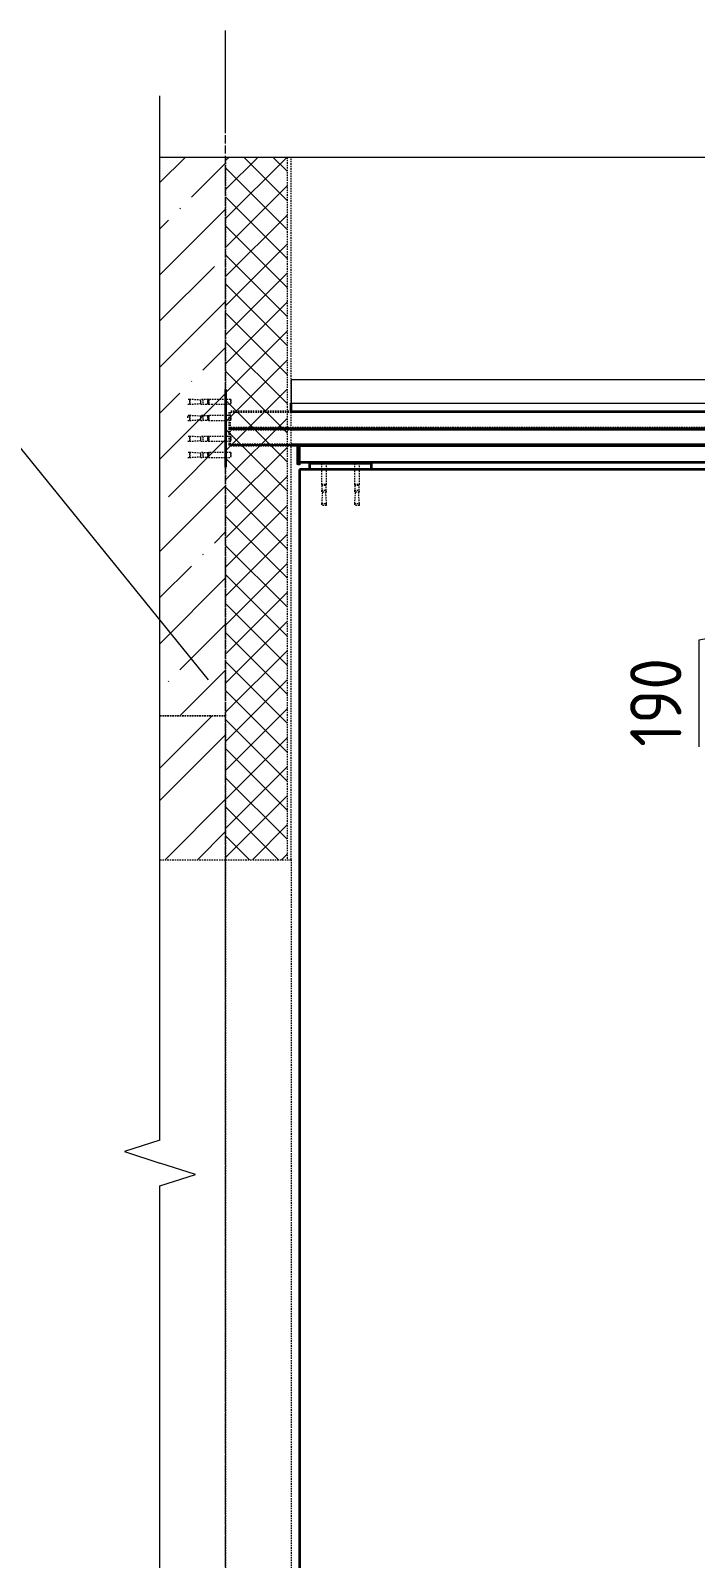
# Model space of a CAD drawing. Header units: millimetres. Extents: x 17301 to 64744, y -5326 to 7712.
# Drawn here: x 27049 to 28670, y -2351 to 1369 of the extents above; entities that cross this region are included whole.
import ezdxf

# ---------------------------------------------------------------- set-up
doc = ezdxf.new("R2010")
doc.units = ezdxf.units.MM
doc.linetypes.add('01 Штриховая _4 мм_', pattern=[6, 3.5, -2.5])
doc.linetypes.add('02 Штрихпунктирная _20 мм_', pattern=[25, 20, -2.5, 0, -2.5])
for name, color, linetype, lineweight in [('AA_Dim', 7, 'Continuous', 9), ('AA_Dim-50', 7, 'Continuous', 9), ('AA_Oformlenie', 7, 'Continuous', 9), ('AA_Vinoska', 7, 'Continuous', 9), ('AF_Balki', 7, 'Continuous', 20), ('AF_Okno', 7, 'Continuous', 20), ('AF_Pokritie', 7, 'Continuous', 9), ('AF_Stena', 7, 'Continuous', 60), ('AF_Stena_Опалубка', 253, 'Continuous', 20), ('AF_Stena_Опалубка_Существующая', 253, 'Continuous', 20), ('KR_Detal', 7, 'Continuous', 20), ('Оси', 7, 'Continuous', 9)]:
    doc.layers.add(name, color=color, linetype=linetype, lineweight=lineweight)
doc.styles.add('ISOCPEUR_2', font='isocpeur.TTF', dxfattribs={"width": 0.9, "height": 125})
doc.dimstyles.new('00_Точн_3_знака__прозр__1', dxfattribs={"dimscale": 304.8, "dimtxt": 125.344371, "dimasz": 0.278871, "dimexe": 0.246063, "dimexo": 0.164042, "dimgap": 0.016404, "dimtad": 1, "dimdec": 3, "dimrnd": 0.001, "dimdsep": 46, "dimtxsty": 'ISOCPEUR_2', "dimblk1": 'OBLIQUE', "dimblk2": 'OBLIQUE', "dimsah": 1, "dimcen": 0.09, "dimdle": 0.246063, "dimazin": 0, "dimtfac": 1, "dimtdec": 4, "dimtix": 1, "dimtmove": 1, "dimatfit": 3, "dimfxl": 1, "dimtvp": 1, "dimtolj": 1, "dimtzin": 0, "dimlwd": 18, "dimlwe": 18, "dimarcsym": 2})

# ---------------------------------------------------------------- blocks, each defined once
blk = doc.blocks.new('231_Проем прямоугольный _Окно_Стена_ - 231_Проем прямоугольный _Окно_Стена_-3713129-КР_РЗ_Опл_1')
at = {"layer": 'AF_Okno', "linetype": '01 Штриховая _4 мм_'}
for p, q in [((-6250, -922), (-6250, -650)), ((-6250, -1879.2), (-6250, -922))]:
    blk.add_line(p, q, dxfattribs=at)
blk = doc.blocks.new('354_Прокат Лист _НесКаркас_РабПлоск_ - 354_Прокат Лист _НесКаркас_РабПлоск_-4000525-КР_РЗ_Опл_1')
at = {"layer": 'AF_Balki', "lineweight": 35}
for p, q in [((-6045, 300), (-6045, 315)), ((-5895, 315), (-6045, 315)), ((-5895, 300), (-6045, 300)), ((-5895, 315), (-5895, 300))]:
    blk.add_line(p, q, dxfattribs=at)
blk = doc.blocks.new('354_Прокат Лист _НесКаркас_РабПлоск_ - 354_Прокат Лист _НесКаркас_РабПлоск_-4002315-КР_РЗ_Опл_1')
at = {"layer": 'AF_Balki', "lineweight": 35}
blk.add_line((-6250, 494.8), (-6250, 344.8), dxfattribs=at)
blk = doc.blocks.new('354_Прокат Лист _НесКаркас_РабПлоск_ - 354_Прокат Лист _НесКаркас_РабПлоск_-V4-КР_РЗ_Опл_1')
at = {"layer": 'AF_Balki', "lineweight": 35}
for p, q in [((-6250, 455.5), (-6250, 380.8)), ((-6250, 368.4), (-6250, 305.5))]:
    blk.add_line(p, q, dxfattribs=at)
blk = doc.blocks.new('354_Прокат Лист _НесКаркас_РабПлоск_ - 354_Прокат Лист _НесКаркас_РабПлоск_-V5-КР_РЗ_Опл_1')
at = {"layer": 'AF_Balki', "lineweight": 35}
for p, q in [((-4409.9, 313.2), (-4409.9, 358.1)), ((-4405.9, 313.2), (-4405.9, 358.1)), ((-4405.9, 313.2), (-4409.9, 313.2)), ((-4409.9, 313.2), (-4409.9, 311.5)), ((-4405.9, 311.5), (-4405.9, 313.2))]:
    blk.add_line(p, q, dxfattribs=at)
blk = doc.blocks.new('253_Профиль гнутый сварной квадратный _НесКаркас_Балка_ - Балка_40х4-3819504-КР_РЗ_Опл_1')
at = {"layer": 'AF_Balki', "linetype": '01 Штриховая _4 мм_', "lineweight": 35}
for p, q in [((-6240, 360.8), (-6240, 400.7)), ((-4409.9, 400.7), (-6240, 400.7)), ((-4409.9, 400.7), (-4409.9, 397.5)), ((-6240, 358.1), (-6240, 360.8)), ((-6240, 360.8), (-6090, 360.8)), ((-6090, 358.1), (-6240, 358.1))]:
    blk.add_line(p, q, dxfattribs=at)
at = {"layer": 'AF_Balki', "lineweight": 35}
for p, q in [((-4409.9, 397.5), (-4409.9, 360.8)), ((-6090, 360.8), (-4409.9, 360.8)), ((-4409.9, 358.1), (-6090, 358.1)), ((-4409.9, 360.8), (-4409.9, 358.1))]:
    blk.add_line(p, q, dxfattribs=at)
blk = doc.blocks.new('253_Профиль гнутый сварной квадратный _НесКаркас_Балка_ - Балка_40х4-3820777-КР_РЗ_Опл_1')
at = {"layer": 'AF_Balki', "lineweight": 35}
for p, q in [((-6070, 317.8), (-6070, 357.8)), ((-4640.5, 357.8), (-6070, 357.8)), ((-4409.9, 357.8), (-4540.5, 357.8)), ((-4409.9, 357.8), (-4409.9, 317.8)), ((-6070, 316.5), (-6070, 317.8)), ((-6070, 317.8), (-4630.5, 317.8)), ((-4550.5, 317.8), (-4409.9, 317.8)), ((-4409.9, 317.8), (-4409.9, 316.5))]:
    blk.add_line(p, q, dxfattribs=at)
at = {"layer": 'AF_Balki', "linetype": '01 Штриховая _4 мм_', "lineweight": 35}
for p, q in [((-4540.6, 357.8), (-4640.5, 357.8)), ((-4630.5, 317.8), (-4550.6, 317.8))]:
    blk.add_line(p, q, dxfattribs=at)
blk = doc.blocks.new('253_Профиль гнутый сварной квадратный _НесКаркас_Балка_ - Балка_40х4-3872972-КР_РЗ_Опл_1')
at = {"layer": 'AF_Balki', "linetype": '01 Штриховая _4 мм_', "lineweight": 35}
for p, q in [((-6240, 400.2), (-6240, 440.1)), ((-6090, 440.1), (-6240, 440.1)), ((-4410.2, 440.1), (-4414.4, 440.1)), ((-4277.8, 440.1), (-4399.6, 440.1)), ((-4236, 440.1), (-4250.1, 440.1)), ((-4231.7, 428.7), (-4231.7, 400.2)), ((-6240, 397.5), (-6240, 400.2)), ((-6240, 400.2), (-6090, 400.2)), ((-6090, 397.5), (-6240, 397.5)), ((-4399.6, 400.2), (-4385.3, 400.2)), ((-4392.5, 397.5), (-4398.6, 397.5)), ((-4235.3, 400.2), (-4231.7, 400.2)), ((-4231.7, 397.5), (-4235.3, 397.5)), ((-4231.7, 400.2), (-4231.7, 397.5))]:
    blk.add_line(p, q, dxfattribs=at)
at = {"layer": 'AF_Balki', "lineweight": 35}
for p, q in [((-4414.4, 440.1), (-6090, 440.1)), ((-4399.7, 440.1), (-4410.2, 440.1)), ((-4250.2, 440.1), (-4277.8, 440.1)), ((-4231.7, 440.1), (-4235.9, 440.1)), ((-4231.7, 440.1), (-4231.7, 428.7)), ((-6090, 400.2), (-4399.6, 400.2)), ((-4398.6, 397.5), (-6090, 397.5)), ((-4235.3, 397.5), (-4392.5, 397.5)), ((-4385.3, 400.2), (-4235.3, 400.2))]:
    blk.add_line(p, q, dxfattribs=at)
blk = doc.blocks.new('354_Анкер клиновой _СоедНесК_РабПлоск_ - M12x120_20-V21-КР_РЗ_Опл_1')
at = {"layer": 'KR_Detal', "linetype": '01 Штриховая _4 мм_', "lineweight": 9}
for p, q in [((-6337.5, 470.8), (-6342.3, 470.8)), ((-6342.3, 464.8), (-6342.3, 464.8)), ((-6342.3, 464.8), (-6342.3, 464.8)), ((-6342.3, 458.8), (-6337.5, 458.8)), ((-6310.3, 469), (-6337.5, 470.8)), ((-6337.5, 464.8), (-6337.5, 470.8)), ((-6337.5, 470.8), (-6337.5, 464.8)), ((-6337.5, 464.8), (-6337.5, 458.9)), ((-6337.5, 458.9), (-6337.5, 464.8)), ((-6337.5, 458.8), (-6310.3, 460.6)), ((-6305.5, 470.8), (-6310.3, 470.8)), ((-6310.3, 464.8), (-6310.3, 468.5)), ((-6310.3, 461.1), (-6310.3, 464.8)), ((-6310.3, 458.8), (-6305.5, 458.8)), ((-6293.3, 470.2), (-6305.5, 470.2)), ((-6305.5, 469.6), (-6305.5, 464.8)), ((-6305.5, 464.8), (-6305.5, 460.1)), ((-6305.5, 459.4), (-6293.3, 459.4)), ((-6290.9, 470.8), (-6293.3, 470.2)), ((-6293.3, 464.8), (-6293.3, 470.2)), ((-6293.3, 470.2), (-6293.3, 464.8)), ((-6293.3, 464.8), (-6293.3, 459.5)), ((-6293.3, 459.5), (-6293.3, 464.8)), ((-6293.3, 459.4), (-6290.9, 458.8)), ((-6237.5, 470.8), (-6290.9, 470.8)), ((-6290.9, 464.8), (-6290.9, 470.8)), ((-6290.9, 470.8), (-6290.9, 464.8)), ((-6290.9, 464.8), (-6290.9, 458.9)), ((-6290.9, 458.9), (-6290.9, 464.8)), ((-6290.9, 458.8), (-6237.5, 458.8)), ((-6237.5, 470.8), (-6237.5, 464.8)), ((-6237.5, 464.8), (-6237.5, 470.6)), ((-6237.5, 464.8), (-6237.5, 458.8)), ((-6237.5, 459.1), (-6237.5, 464.8))]:
    blk.add_line(p, q, dxfattribs=at)
blk = doc.blocks.new('354_Анкер клиновой _СоедНесК_РабПлоск_ - M12x120_20-V22-КР_РЗ_Опл_1')
at = {"layer": 'KR_Detal', "linetype": '01 Штриховая _4 мм_', "lineweight": 9}
for p, q in [((-6337.5, 470.8), (-6342.3, 470.8)), ((-6342.3, 464.8), (-6342.3, 464.8)), ((-6342.3, 464.8), (-6342.3, 464.8)), ((-6342.3, 458.8), (-6337.5, 458.8)), ((-6310.3, 469), (-6337.5, 470.8)), ((-6337.5, 464.8), (-6337.5, 470.8)), ((-6337.5, 470.8), (-6337.5, 464.8)), ((-6337.5, 464.8), (-6337.5, 458.9)), ((-6337.5, 458.9), (-6337.5, 464.8)), ((-6337.5, 458.8), (-6310.3, 460.6)), ((-6305.5, 470.8), (-6310.3, 470.8)), ((-6310.3, 464.8), (-6310.3, 468.5)), ((-6310.3, 461.1), (-6310.3, 464.8)), ((-6310.3, 458.8), (-6305.5, 458.8)), ((-6293.3, 470.2), (-6305.5, 470.2)), ((-6305.5, 469.6), (-6305.5, 464.8)), ((-6305.5, 464.8), (-6305.5, 460.1)), ((-6305.5, 459.4), (-6293.3, 459.4)), ((-6290.9, 470.8), (-6293.3, 470.2)), ((-6293.3, 464.8), (-6293.3, 470.2)), ((-6293.3, 470.2), (-6293.3, 464.8)), ((-6293.3, 464.8), (-6293.3, 459.5)), ((-6293.3, 459.5), (-6293.3, 464.8)), ((-6293.3, 459.4), (-6290.9, 458.8)), ((-6237.5, 470.8), (-6290.9, 470.8)), ((-6290.9, 464.8), (-6290.9, 470.8)), ((-6290.9, 470.8), (-6290.9, 464.8)), ((-6290.9, 464.8), (-6290.9, 458.9)), ((-6290.9, 458.9), (-6290.9, 464.8)), ((-6290.9, 458.8), (-6237.5, 458.8)), ((-6237.5, 470.8), (-6237.5, 464.8)), ((-6237.5, 464.8), (-6237.5, 470.6)), ((-6237.5, 464.8), (-6237.5, 458.8)), ((-6237.5, 459.1), (-6237.5, 464.8))]:
    blk.add_line(p, q, dxfattribs=at)
blk = doc.blocks.new('354_Анкер клиновой _СоедНесК_РабПлоск_ - M12x120_20-V23-КР_РЗ_Опл_1')
at = {"layer": 'KR_Detal', "linetype": '01 Штриховая _4 мм_', "lineweight": 9}
for p, q in [((-6337.5, 380.8), (-6342.3, 380.8)), ((-6342.3, 374.8), (-6342.3, 374.8)), ((-6342.3, 374.8), (-6342.3, 374.8)), ((-6310.3, 379), (-6337.5, 380.8)), ((-6337.5, 374.8), (-6337.5, 380.8)), ((-6337.5, 380.8), (-6337.5, 374.8)), ((-6337.5, 374.8), (-6337.5, 368.9)), ((-6337.5, 368.9), (-6337.5, 374.8)), ((-6305.5, 380.8), (-6310.3, 380.8)), ((-6310.3, 374.8), (-6310.3, 378.5)), ((-6310.3, 371.1), (-6310.3, 374.8)), ((-6293.3, 380.2), (-6305.5, 380.2)), ((-6305.5, 379.6), (-6305.5, 374.8)), ((-6305.5, 374.8), (-6305.5, 370.1)), ((-6290.9, 380.8), (-6293.3, 380.2)), ((-6293.3, 374.8), (-6293.3, 380.2)), ((-6293.3, 380.2), (-6293.3, 374.8)), ((-6293.3, 374.8), (-6293.3, 369.5)), ((-6293.3, 369.5), (-6293.3, 374.8)), ((-6237.5, 380.8), (-6290.9, 380.8)), ((-6290.9, 374.8), (-6290.9, 380.8)), ((-6290.9, 380.8), (-6290.9, 374.8)), ((-6290.9, 374.8), (-6290.9, 368.9)), ((-6290.9, 368.9), (-6290.9, 374.8)), ((-6237.5, 380.8), (-6237.5, 374.8)), ((-6237.5, 374.8), (-6237.5, 380.6)), ((-6237.5, 374.8), (-6237.5, 368.8)), ((-6237.5, 369.1), (-6237.5, 374.8)), ((-6342.3, 368.8), (-6337.5, 368.8)), ((-6337.5, 368.8), (-6310.3, 370.6)), ((-6310.3, 368.8), (-6305.5, 368.8)), ((-6305.5, 369.4), (-6293.3, 369.4)), ((-6293.3, 369.4), (-6290.9, 368.8)), ((-6290.9, 368.8), (-6237.5, 368.8))]:
    blk.add_line(p, q, dxfattribs=at)
blk = doc.blocks.new('354_Анкер клиновой _СоедНесК_РабПлоск_ - M12x120_20-V24-КР_РЗ_Опл_1')
at = {"layer": 'KR_Detal', "linetype": '01 Штриховая _4 мм_', "lineweight": 9}
for p, q in [((-6337.5, 380.8), (-6342.3, 380.8)), ((-6342.3, 374.8), (-6342.3, 374.8)), ((-6342.3, 374.8), (-6342.3, 374.8)), ((-6310.3, 379), (-6337.5, 380.8)), ((-6337.5, 374.8), (-6337.5, 380.8)), ((-6337.5, 380.8), (-6337.5, 374.8)), ((-6337.5, 374.8), (-6337.5, 368.9)), ((-6337.5, 368.9), (-6337.5, 374.8)), ((-6305.5, 380.8), (-6310.3, 380.8)), ((-6310.3, 374.8), (-6310.3, 378.5)), ((-6310.3, 371.1), (-6310.3, 374.8)), ((-6293.3, 380.2), (-6305.5, 380.2)), ((-6305.5, 379.6), (-6305.5, 374.8)), ((-6305.5, 374.8), (-6305.5, 370.1)), ((-6290.9, 380.8), (-6293.3, 380.2)), ((-6293.3, 374.8), (-6293.3, 380.2)), ((-6293.3, 380.2), (-6293.3, 374.8)), ((-6293.3, 374.8), (-6293.3, 369.5)), ((-6293.3, 369.5), (-6293.3, 374.8)), ((-6237.5, 380.8), (-6290.9, 380.8)), ((-6290.9, 374.8), (-6290.9, 380.8)), ((-6290.9, 380.8), (-6290.9, 374.8)), ((-6290.9, 374.8), (-6290.9, 368.9)), ((-6290.9, 368.9), (-6290.9, 374.8)), ((-6237.5, 380.8), (-6237.5, 374.8)), ((-6237.5, 374.8), (-6237.5, 380.6)), ((-6237.5, 374.8), (-6237.5, 368.8)), ((-6237.5, 369.1), (-6237.5, 374.8)), ((-6342.3, 368.8), (-6337.5, 368.8)), ((-6337.5, 368.8), (-6310.3, 370.6)), ((-6310.3, 368.8), (-6305.5, 368.8)), ((-6305.5, 369.4), (-6293.3, 369.4)), ((-6293.3, 369.4), (-6290.9, 368.8)), ((-6290.9, 368.8), (-6237.5, 368.8))]:
    blk.add_line(p, q, dxfattribs=at)
blk = doc.blocks.new('354_Анкер клиновой _СоедНесК_РабПлоск_ - M12x120_20-V25-КР_РЗ_Опл_1')
at = {"layer": 'KR_Detal', "linetype": '01 Штриховая _4 мм_', "lineweight": 9}
for p, q in [((-6337.5, 431.5), (-6342.3, 431.5)), ((-6342.3, 425.5), (-6342.3, 431.3)), ((-6342.3, 430.7), (-6342.3, 425.5)), ((-6342.3, 425.5), (-6342.3, 425.5)), ((-6342.3, 419.5), (-6337.5, 419.5)), ((-6310.3, 429.7), (-6337.5, 431.5)), ((-6337.5, 431.4), (-6337.5, 425.5)), ((-6337.5, 425.5), (-6337.5, 430.7)), ((-6337.5, 425.5), (-6337.5, 419.6)), ((-6337.5, 419.6), (-6337.5, 425.5)), ((-6337.5, 419.5), (-6310.3, 421.3)), ((-6305.5, 431.5), (-6310.3, 431.5)), ((-6310.3, 425.5), (-6310.3, 431.3)), ((-6310.3, 430.7), (-6310.3, 429.2)), ((-6310.3, 421.8), (-6310.3, 425.5)), ((-6310.3, 419.5), (-6305.5, 419.5)), ((-6305.5, 431.3), (-6305.5, 425.5)), ((-6293.3, 430.9), (-6305.5, 430.9)), ((-6305.5, 430.2), (-6305.5, 430.7)), ((-6305.5, 425.5), (-6305.5, 420.7)), ((-6305.5, 420.1), (-6293.3, 420.1)), ((-6290.9, 431.5), (-6293.3, 430.9)), ((-6293.3, 425.5), (-6293.3, 430.8)), ((-6293.3, 430.8), (-6293.3, 425.5)), ((-6293.3, 425.5), (-6293.3, 420.2)), ((-6293.3, 420.2), (-6293.3, 425.5)), ((-6293.3, 420.1), (-6290.9, 419.5)), ((-6237.5, 431.5), (-6290.9, 431.5)), ((-6290.9, 431.4), (-6290.9, 425.5)), ((-6290.9, 425.5), (-6290.9, 430.7)), ((-6290.9, 425.5), (-6290.9, 419.6)), ((-6290.9, 419.6), (-6290.9, 425.5)), ((-6290.9, 419.5), (-6237.5, 419.5)), ((-6237.5, 431.5), (-6237.5, 425.5)), ((-6237.5, 425.5), (-6237.5, 431.3)), ((-6237.5, 425.5), (-6237.5, 419.5)), ((-6237.5, 419.7), (-6237.5, 425.5))]:
    blk.add_line(p, q, dxfattribs=at)
blk = doc.blocks.new('354_Анкер клиновой _СоедНесК_РабПлоск_ - M12x120_20-V26-КР_РЗ_Опл_1')
at = {"layer": 'KR_Detal', "linetype": '01 Штриховая _4 мм_', "lineweight": 9}
for p, q in [((-6337.5, 431.5), (-6342.3, 431.5)), ((-6342.3, 425.5), (-6342.3, 431.3)), ((-6342.3, 430.7), (-6342.3, 425.5)), ((-6342.3, 425.5), (-6342.3, 425.5)), ((-6342.3, 419.5), (-6337.5, 419.5)), ((-6310.3, 429.7), (-6337.5, 431.5)), ((-6337.5, 431.4), (-6337.5, 425.5)), ((-6337.5, 425.5), (-6337.5, 430.7)), ((-6337.5, 425.5), (-6337.5, 419.6)), ((-6337.5, 419.6), (-6337.5, 425.5)), ((-6337.5, 419.5), (-6310.3, 421.3)), ((-6305.5, 431.5), (-6310.3, 431.5)), ((-6310.3, 425.5), (-6310.3, 431.3)), ((-6310.3, 430.7), (-6310.3, 429.2)), ((-6310.3, 421.8), (-6310.3, 425.5)), ((-6310.3, 419.5), (-6305.5, 419.5)), ((-6305.5, 431.3), (-6305.5, 425.5)), ((-6293.3, 430.9), (-6305.5, 430.9)), ((-6305.5, 430.2), (-6305.5, 430.7)), ((-6305.5, 425.5), (-6305.5, 420.7)), ((-6305.5, 420.1), (-6293.3, 420.1)), ((-6290.9, 431.5), (-6293.3, 430.9)), ((-6293.3, 425.5), (-6293.3, 430.8)), ((-6293.3, 430.8), (-6293.3, 425.5)), ((-6293.3, 425.5), (-6293.3, 420.2)), ((-6293.3, 420.2), (-6293.3, 425.5)), ((-6293.3, 420.1), (-6290.9, 419.5)), ((-6237.5, 431.5), (-6290.9, 431.5)), ((-6290.9, 431.4), (-6290.9, 425.5)), ((-6290.9, 425.5), (-6290.9, 430.7)), ((-6290.9, 425.5), (-6290.9, 419.6)), ((-6290.9, 419.6), (-6290.9, 425.5)), ((-6290.9, 419.5), (-6237.5, 419.5)), ((-6237.5, 431.5), (-6237.5, 425.5)), ((-6237.5, 425.5), (-6237.5, 431.3)), ((-6237.5, 425.5), (-6237.5, 419.5)), ((-6237.5, 419.7), (-6237.5, 425.5))]:
    blk.add_line(p, q, dxfattribs=at)
blk = doc.blocks.new('354_Анкер клиновой _СоедНесК_РабПлоск_ - M12x120_20-3827929-КР_РЗ_Опл_1')
at = {"layer": 'KR_Detal'}
for p, q in [((-6016, 317.5), (-6016, 315)), ((-6016, 317.5), (-6004, 317.5)), ((-6004, 315), (-6004, 317.5))]:
    blk.add_line(p, q, dxfattribs=at)
at = {"layer": 'KR_Detal', "linetype": '01 Штриховая _4 мм_', "lineweight": 9}
for p, q in [((-6016, 315), (-6016, 264.1)), ((-6004, 264.1), (-6004, 315)), ((-6016, 264.1), (-6015.4, 261.7)), ((-6016, 264.1), (-6004, 264.1)), ((-6015.4, 261.7), (-6015.4, 249.5)), ((-6015.4, 261.7), (-6004.6, 261.7)), ((-6004.6, 261.7), (-6004, 264.1)), ((-6004.6, 249.5), (-6004.6, 261.7)), ((-6016, 249.5), (-6016, 244.7)), ((-6016, 249.5), (-6004, 249.5)), ((-6014.2, 244.7), (-6016, 217.5)), ((-6004, 244.7), (-6016, 244.7)), ((-6004, 217.5), (-6005.8, 244.7)), ((-6004, 244.7), (-6004, 249.5)), ((-6016, 217.5), (-6016, 212.7)), ((-6016, 217.5), (-6004, 217.5)), ((-6004, 212.7), (-6016, 212.7)), ((-6004, 212.7), (-6004, 217.5))]:
    blk.add_line(p, q, dxfattribs=at)
blk = doc.blocks.new('354_Анкер клиновой _СоедНесК_РабПлоск_ - M12x120_20-3843482-КР_РЗ_Опл_1')
at = {"layer": 'KR_Detal'}
for p, q in [((-5936, 317.5), (-5936, 315)), ((-5936, 317.5), (-5924, 317.5)), ((-5924, 315), (-5924, 317.5))]:
    blk.add_line(p, q, dxfattribs=at)
at = {"layer": 'KR_Detal', "linetype": '01 Штриховая _4 мм_', "lineweight": 9}
for p, q in [((-5936, 315), (-5936, 264.1)), ((-5924, 264.1), (-5924, 315)), ((-5936, 264.1), (-5935.4, 261.7)), ((-5936, 264.1), (-5924, 264.1)), ((-5935.4, 261.7), (-5935.4, 249.5)), ((-5935.4, 261.7), (-5924.6, 261.7)), ((-5924.6, 261.7), (-5924, 264.1)), ((-5924.6, 249.5), (-5924.6, 261.7)), ((-5936, 249.5), (-5936, 244.7)), ((-5936, 249.5), (-5924, 249.5)), ((-5934.2, 244.7), (-5936, 217.5)), ((-5924, 244.7), (-5936, 244.7)), ((-5924, 217.5), (-5925.8, 244.7)), ((-5924, 244.7), (-5924, 249.5)), ((-5936, 217.5), (-5936, 212.7)), ((-5936, 217.5), (-5924, 217.5)), ((-5924, 212.7), (-5936, 212.7)), ((-5924, 212.7), (-5924, 217.5))]:
    blk.add_line(p, q, dxfattribs=at)
blk = doc.blocks.new('011_ЛинияОбрыва _ЭлУзла_Линия_ - Тип 1-3750494-КР_РЗ_Опл_1')
at = {"layer": 'AA_Oformlenie'}
blk.add_line((-3606.4, 1060), (-6410, 1060), dxfattribs=at)
blk = doc.blocks.new('011_ЛинияОбрыва _ЭлУзла_Линия_ - Тип 1-3949236-КР_РЗ_Опл_1')
at = {"layer": 'AA_Oformlenie'}
for p, q in [((-6410, -1332.4), (-6410, 1060)), ((-6410, -3837.5), (-6410, -1443.7))]:
    blk.add_line(p, q, dxfattribs=at)
blk = doc.blocks.new('DIMBLOCK8-КР_РЗ_Опл_1')
at = {"layer": 'AA_Dim-50', "lineweight": 18}
for p, q in [((28884.6, 95), (28884.6, -170)), ((33234.3, 20), (28809.6, 20)), ((28884.6, 20), (33234.3, 20)), ((28678.1, -114.6), (28884.6, -75)), ((28678.1, -375.1), (28678.1, -114.6)), ((32934.3, -170), (28809.6, -170)), ((28884.6, -170), (32934.3, -170))]:
    blk.add_line(p, q, dxfattribs=at)
at = {"layer": 'AA_Dim-50', "lineweight": 30}
for p, q in [((28884.6, 20), (28842.1, 62.5)), ((28884.6, 20), (28927.1, -22.5)), ((28884.6, -170), (28842.1, -127.5)), ((28884.6, -170), (28927.1, -212.5))]:
    blk.add_line(p, q, dxfattribs=at)
at = {"layer": 'AA_Dim-50', "color": 0, "lineweight": 18, "insert": (28510.3, -375.1), "char_height": 125, "width": 252.581, "attachment_point": 1, "rotation": 90, "line_spacing_factor": 1.135194, "style": 'ISOCPEUR_2'}
blk.add_mtext('190', dxfattribs=at)
blk = doc.blocks.new('_Oblique')
at = {"color": 0, "linetype": 'ByBlock', "lineweight": -2}
blk.add_line((-0.5, -0.5), (0.5, 0.5), dxfattribs=at)

msp = doc.modelspace()

# ---------------------------------------------------------------- hatches: boundary and pattern name
at = {"layer": 'AF_Stena', "linetype": '01 Штриховая _4 мм_', "lineweight": 9}
h = msp.add_hatch(dxfattribs=at)
h.set_pattern_fill('FP_3', color=256, style=0, pattern_type=2)
h.set_pattern_definition([(45, (30555.95, -300), (-112.253, 112.253), []), (45, (30668.2, -300), (-112.253, 112.253), [198.437, -39.687, 1.676, -38.011])])
h.paths.add_polyline_path([(27364.3179, -300), (27524.3179, -300), (27524.3179, 1060), (27364.3179, 1060), (27364.3179, -7.2524)])
h = msp.add_hatch(dxfattribs=at)
h.set_pattern_fill('FP_7', color=256, style=0, pattern_type=2)
h.set_pattern_definition([(45, (30555.955, -300), (-35.35534, 35.35534), []), (135, (30555.955, -300), (-35.35534, -35.35534), [])])
h.paths.add_polyline_path([(27674.3179, -650), (27674.3179, 1060), (27524.3179, 1060), (27524.3179, -650)])
h = msp.add_hatch(dxfattribs=at)
h.set_pattern_fill('FP_6', color=256, style=0, pattern_type=2)
h.set_pattern_definition([(45, (30555.95, -300), (-117.8655, 117.8655), []), (45, (30634.53, -300), (-117.8655, 117.8655), [])])
h.paths.add_polyline_path([(27524.3179, -2910), (27524.3179, -2850), (27364.3179, -2850), (27364.3179, -2910)])
h.paths.add_polyline_path([(27524.3179, -650), (27524.3179, -300), (27364.3179, -300), (27364.3179, -650)])

# ---------------------------------------------------------------- linework, layer by layer
at = {"layer": 'AA_Vinoska'}
for p, q in [((27364.3179, 1060), (27364.3179, 1210)), ((27482.9505, -211.9998), (26975.5532, 412.5275)), ((27364.3179, -1332.42), (27277.6677, -1360.5743)), ((27277.6677, -1360.5743), (27364.3179, -1388.7287)), ((27450.9204, -1416.2287), (27364.3179, -1388.7287)), ((27364.3179, -1443.7287), (27450.9204, -1416.2287))]:
    msp.add_line(p, q, dxfattribs=at)
at = {"layer": 'AF_Pokritie', "lineweight": 20}
for p, q in [((29384.4001, 518.2504), (27684.3179, 518.2403)), ((27684.3179, 518.2403), (27684.3179, 461.2403)), ((27684.3179, 461.2403), (29384.4001, 461.2504))]:
    msp.add_line(p, q, dxfattribs=at)
at = {"layer": 'AF_Pokritie', "lineweight": 35}
for p, q in [((27684.3179, 440.0697), (27684.3179, 461.2403)), ((27684.3179, 356.637), (27684.3179, 358.1189))]:
    msp.add_line(p, q, dxfattribs=at)
at = {"layer": 'AF_Stena_Опалубка', "lineweight": 35}
for p, q in [((29084.3179, 300), (27704.3179, 300)), ((27704.3179, 300), (27704.3179, -3020))]:
    msp.add_line(p, q, dxfattribs=at)
at = {"layer": 'AF_Stena_Опалубка_Существующая', "linetype": '01 Штриховая _4 мм_'}
for p, q in [((27524.3179, -300), (27524.3179, 1060)), ((27524.3179, 1060), (27524.3179, -650)), ((27674.3179, 1060), (27674.3179, -650)), ((27684.3179, -650), (27684.3179, 1060)), ((27524.3179, -300), (27364.3179, -300)), ((27364.3179, -300), (27524.3179, -300)), ((27524.3179, -650), (27524.3179, -300)), ((27364.3179, -650), (27524.3179, -650)), ((27524.3179, -650), (27524.3179, -2850)), ((27524.3179, -3020), (27524.3179, -650)), ((27524.3179, -650), (27684.3179, -650)), ((27524.3179, -650), (27684.3179, -650)), ((27684.3179, -650), (27684.3179, -3020))]:
    msp.add_line(p, q, dxfattribs=at)
at = {"layer": 'Оси'}
msp.add_line((27524.3179, 1118.7104), (27524.3179, 1368.7104), dxfattribs=at)
at = {"layer": 'Оси', "linetype": '02 Штрихпунктирная _20 мм_'}
msp.add_line((27524.3179, -4452.9796), (27524.3179, 1118.7104), dxfattribs=at)

# ---------------------------------------------------------------- block references
at = {"layer": 'AA_Oformlenie'}
for name in ['011_ЛинияОбрыва _ЭлУзла_Линия_ - Тип 1-3750494-КР_РЗ_Опл_1', '011_ЛинияОбрыва _ЭлУзла_Линия_ - Тип 1-3949236-КР_РЗ_Опл_1']:
    msp.add_blockref(name, (33774.3179, 0), dxfattribs=at)
at = {"layer": 'AF_Balki', "lineweight": 35}
for name, p in [('354_Прокат Лист _НесКаркас_РабПлоск_ - 354_Прокат Лист _НесКаркас_РабПлоск_-4002315-КР_РЗ_Опл_1', (33774.3179, 0)), ('354_Прокат Лист _НесКаркас_РабПлоск_ - 354_Прокат Лист _НесКаркас_РабПлоск_-V4-КР_РЗ_Опл_1', (33774.3179, 0)), ('354_Прокат Лист _НесКаркас_РабПлоск_ - 354_Прокат Лист _НесКаркас_РабПлоск_-V5-КР_РЗ_Опл_1', (32110.1979, 0)), ('354_Прокат Лист _НесКаркас_РабПлоск_ - 354_Прокат Лист _НесКаркас_РабПлоск_-4000525-КР_РЗ_Опл_1', (33774.3179, 0))]:
    msp.add_blockref(name, p, dxfattribs=at)
at = {"layer": 'AF_Balki', "linetype": '01 Штриховая _4 мм_', "lineweight": 35}
for name in ['253_Профиль гнутый сварной квадратный _НесКаркас_Балка_ - Балка_40х4-3872972-КР_РЗ_Опл_1', '253_Профиль гнутый сварной квадратный _НесКаркас_Балка_ - Балка_40х4-3819504-КР_РЗ_Опл_1', '253_Профиль гнутый сварной квадратный _НесКаркас_Балка_ - Балка_40х4-3820777-КР_РЗ_Опл_1']:
    msp.add_blockref(name, (33774.3179, 0), dxfattribs=at)
at = {"layer": 'AF_Okno', "linetype": '01 Штриховая _4 мм_'}
msp.add_blockref('231_Проем прямоугольный _Окно_Стена_ - 231_Проем прямоугольный _Окно_Стена_-3713129-КР_РЗ_Опл_1', (33774.3179, 0), dxfattribs=at)
at = {"layer": 'KR_Detal', "linetype": '01 Штриховая _4 мм_', "lineweight": 9}
for name, p in [('354_Анкер клиновой _СоедНесК_РабПлоск_ - M12x120_20-V21-КР_РЗ_Опл_1', (33774.3179, 0)), ('354_Анкер клиновой _СоедНесК_РабПлоск_ - M12x120_20-V22-КР_РЗ_Опл_1', (33774.3179, 0)), ('354_Анкер клиновой _СоедНесК_РабПлоск_ - M12x120_20-V25-КР_РЗ_Опл_1', (33774.3179, 0)), ('354_Анкер клиновой _СоедНесК_РабПлоск_ - M12x120_20-V26-КР_РЗ_Опл_1', (33774.3179, 0)), ('354_Анкер клиновой _СоедНесК_РабПлоск_ - M12x120_20-V23-КР_РЗ_Опл_1', (33774.3179, 0)), ('354_Анкер клиновой _СоедНесК_РабПлоск_ - M12x120_20-V24-КР_РЗ_Опл_1', (33774.3179, 0)), ('354_Анкер клиновой _СоедНесК_РабПлоск_ - M12x120_20-V23-КР_РЗ_Опл_1', (33774.3179, -39.3619)), ('354_Анкер клиновой _СоедНесК_РабПлоск_ - M12x120_20-V24-КР_РЗ_Опл_1', (33774.3179, -39.3619)), ('354_Анкер клиновой _СоедНесК_РабПлоск_ - M12x120_20-3827929-КР_РЗ_Опл_1', (33774.3179, 0)), ('354_Анкер клиновой _СоедНесК_РабПлоск_ - M12x120_20-3843482-КР_РЗ_Опл_1', (33774.3179, 0))]:
    msp.add_blockref(name, p, dxfattribs=at)

# ---------------------------------------------------------------- dimensions: what is measured, and where the dimension line sits
at = {"layer": 'AA_Dim', "lineweight": 18}
dim = msp.add_linear_dim(base=(28884.5614, -170), p1=(33284.3179, 20), p2=(32984.3179, -170), angle=90, dimstyle='00_Точн_3_знака__прозр__1', override={"dimpost": '<>', "dimfxl": 355.105618}, dxfattribs=at)
dim.commit()
dim.dimension.update_dxf_attribs({"geometry": 'DIMBLOCK8-КР_РЗ_Опл_1', "text_midpoint": (28593.5895, -248.7814), "dimtype": 160, "text_rotation": 90})

doc.saveas('drawing.dxf')
